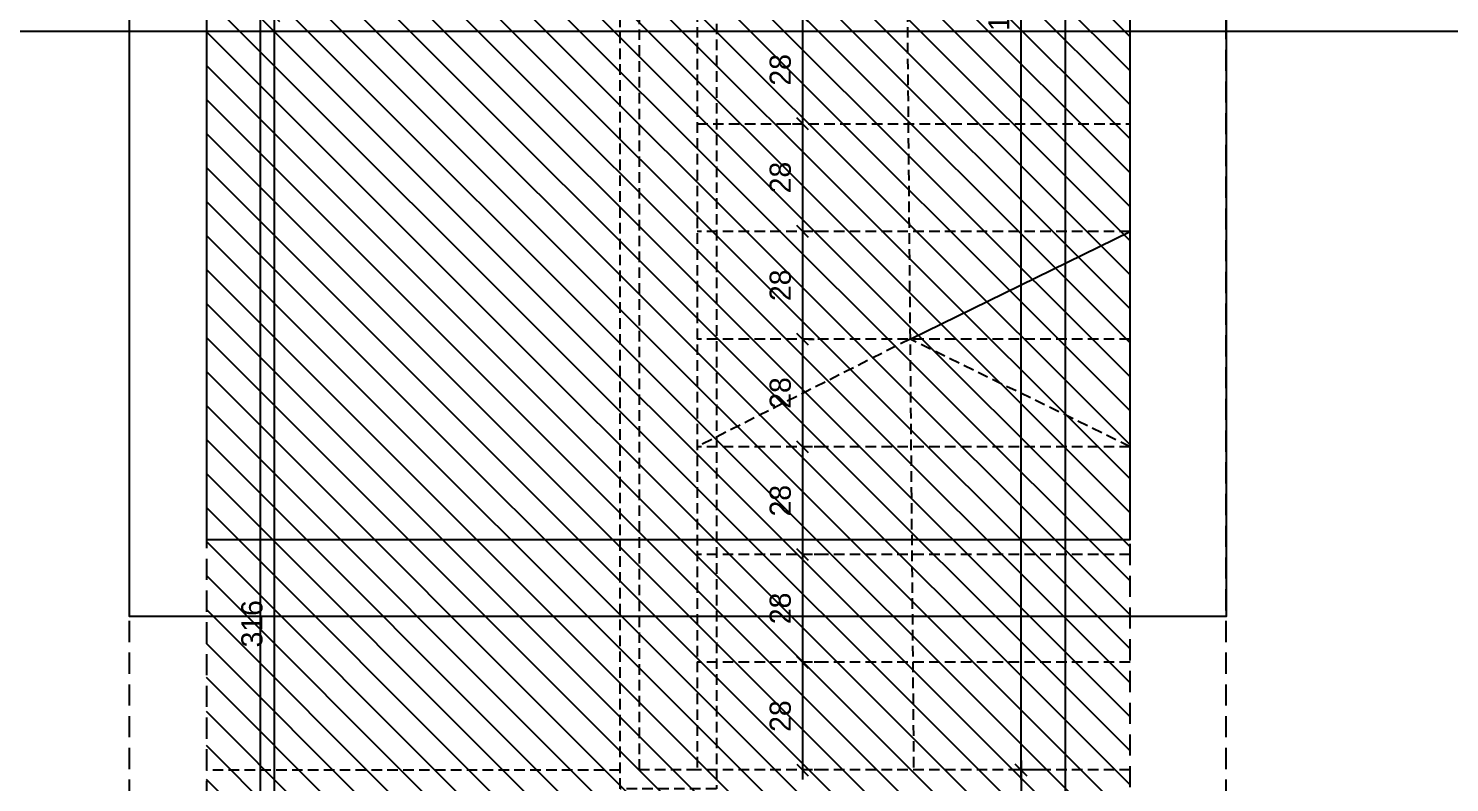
# Model space of a CAD drawing. Header units: inches. Extents: x -5298 to 11252, y 8210 to 22495.
# Drawn here: x 9782.9 to 10152.2, y 12630.4 to 12826.5 of the extents above; entities that cross this region are included whole.
import ezdxf

# ---------------------------------------------------------------- set-up
doc = ezdxf.new("R2010")
doc.units = ezdxf.units.IN
doc.header["$LTSCALE"] = 11
doc.header["$MEASUREMENT"] = 0
doc.linetypes.add('DASHED2', pattern=[0.375, 0.25, -0.125])
doc.linetypes.add('HIDDEN', pattern=[0.375, 0.25, -0.125])
doc.layers.get('Defpoints').update_dxf_attribs({"color": 40})
for name, color, linetype in [('BEAM', 3, 'Continuous'), ('dim-50-v', 2, 'Continuous'), ('ENG_beton nifsak', 4, 'Continuous'), ('ENG_beton ole', 3, 'DASHED2'), ('HATCH', 8, 'Continuous'), ('V', 1, 'Continuous')]:
    doc.layers.add(name, color=color, linetype=linetype)
doc.styles.add('HEBTXT', font='hebtxt-weld.shx')
doc.dimstyles.new('25', dxfattribs={"dimtxt": 5.5, "dimasz": 3, "dimexe": 3, "dimexo": 6, "dimgap": 3, "dimtad": 1, "dimdec": 0, "dimrnd": 0.5, "dimtxsty": 'HEBTXT', "dimblk1": 'OBLIQUE', "dimblk2": 'OBLIQUE', "dimsah": 1, "dimcen": 1, "dimdle": 2.5, "dimclre": 9, "dimclrt": 3, "dimazin": 3, "dimtfac": 1, "dimtdec": 0, "dimtix": 1, "dimtmove": 2, "dimatfit": 3, "dimldrblk": 'OBLIQUE'})

# ---------------------------------------------------------------- blocks, each defined once
blk = doc.blocks.new('_OBLIQUE')
at = {"color": 0, "linetype": 'ByBlock'}
blk.add_line((-0.5, -0.5), (0.5, 0.5), dxfattribs=at)
blk = doc.blocks.new('*D220')
at = {"layer": 'Defpoints', "color": 0, "linetype": 'Continuous', "transparency": 16777216}
for p in [(10040.83, 13053.74, 0), (10040.83, 13053.74), (10040.83, 12633.73)]:
    blk.add_point(p, dxfattribs=at)
at = {"layer": 'dim-50-v', "color": 0, "linetype": 'Continuous', "lineweight": -2, "transparency": 16777216}
blk.add_line((10040.83, 12631.23), (10040.83, 13056.24), dxfattribs=at)
at = {"layer": 'dim-50-v', "color": 9, "linetype": 'Continuous', "lineweight": -2, "transparency": 16777216}
for p, q in [((10046.83, 13053.74), (10043.83, 13053.74)), ((10046.83, 12633.73), (10043.83, 12633.73))]:
    blk.add_line(p, q, dxfattribs=at)
at = {"layer": 'dim-50-v', "color": 0, "linetype": 'Continuous', "lineweight": -2, "transparency": 16777216, "xscale": 3, "yscale": 3, "zscale": 3}
for p, rotation in [((10040.83, 13053.74), 90), ((10040.83, 12633.73), 270)]:
    blk.add_blockref('_OBLIQUE', p, dxfattribs=dict(at, rotation=rotation))
at = {"layer": 'dim-50-v', "color": 3, "linetype": 'Continuous', "transparency": 16777216, "insert": (10035.08, 12843.74), "char_height": 5.5, "attachment_point": 5, "rotation": 90, "style": 'HEBTXT'}
blk.add_mtext('\\A1;15*28=420', dxfattribs=at)
blk = doc.blocks.new('*D221')
at = {"layer": 'Defpoints', "color": 0, "linetype": 'Continuous', "transparency": 16777216}
for p in [(10050.74, 12633.73, 0), (10040.83, 12513.72), (10050.5, 12513.72)]:
    blk.add_point(p, dxfattribs=at)
at = {"layer": 'dim-50-v', "color": 0, "linetype": 'Continuous', "lineweight": -2, "transparency": 16777216}
blk.add_line((10040.83, 12636.23), (10040.83, 12511.22), dxfattribs=at)
at = {"layer": 'dim-50-v', "color": 9, "linetype": 'Continuous', "lineweight": -2, "transparency": 16777216}
for p, q in [((10044.74, 12633.73), (10037.83, 12633.73)), ((10044.5, 12513.72), (10037.83, 12513.72))]:
    blk.add_line(p, q, dxfattribs=at)
at = {"layer": 'dim-50-v', "color": 0, "linetype": 'Continuous', "lineweight": -2, "transparency": 16777216, "xscale": 3, "yscale": 3, "zscale": 3}
for p, rotation in [((10040.83, 12633.73), 90), ((10040.83, 12513.72), 270)]:
    blk.add_blockref('_OBLIQUE', p, dxfattribs=dict(at, rotation=rotation))
at = {"layer": 'dim-50-v', "color": 3, "linetype": 'Continuous', "transparency": 16777216, "insert": (10035.08, 12581.34), "char_height": 5.5, "attachment_point": 5, "rotation": 90, "style": 'HEBTXT'}
blk.add_mtext('\\A1;120', dxfattribs=at)
blk = doc.blocks.new('*D223')
at = {"layer": 'Defpoints', "color": 0, "linetype": 'Continuous', "transparency": 16777216}
for p in [(9854.68, 12829.74, 0), (9846.77, 12513.72), (9867.99, 12513.72, 0)]:
    blk.add_point(p, dxfattribs=at)
at = {"layer": 'dim-50-v', "color": 0, "linetype": 'Continuous', "lineweight": -2, "transparency": 16777216}
blk.add_line((9846.77, 12832.24), (9846.77, 12511.22), dxfattribs=at)
at = {"layer": 'dim-50-v', "color": 9, "linetype": 'Continuous', "lineweight": -2, "transparency": 16777216}
for p, q in [((9848.68, 12829.74), (9843.77, 12829.74)), ((9861.99, 12513.72), (9843.77, 12513.72))]:
    blk.add_line(p, q, dxfattribs=at)
at = {"layer": 'dim-50-v', "color": 0, "linetype": 'Continuous', "lineweight": -2, "transparency": 16777216, "xscale": 3, "yscale": 3, "zscale": 3}
for p, rotation in [((9846.77, 12829.74), 90), ((9846.77, 12513.72), 270)]:
    blk.add_blockref('_OBLIQUE', p, dxfattribs=dict(at, rotation=rotation))
at = {"layer": 'dim-50-v', "color": 3, "linetype": 'Continuous', "transparency": 16777216, "insert": (9841.02, 12671.73), "char_height": 5.5, "attachment_point": 5, "rotation": 90, "style": 'HEBTXT'}
blk.add_mtext('\\A1;316', dxfattribs=at)
blk = doc.blocks.new('*D330')
at = {"layer": 'Defpoints', "color": 0, "linetype": 'Continuous', "transparency": 16777216}
for p in [(9984.05, 12829.74, 0), (9984.04, 12801.74), (9984.05, 12801.74, 0)]:
    blk.add_point(p, dxfattribs=at)
at = {"layer": 'dim-50-v', "color": 0, "linetype": 'Continuous', "lineweight": -2, "transparency": 16777216}
blk.add_line((9984.04, 12832.24), (9984.04, 12799.24), dxfattribs=at)
at = {"layer": 'dim-50-v', "color": 9, "linetype": 'Continuous', "lineweight": -2, "transparency": 16777216}
for p, q in [((9978.05, 12829.74), (9981.04, 12829.74)), ((9978.05, 12801.74), (9981.04, 12801.74))]:
    blk.add_line(p, q, dxfattribs=at)
at = {"layer": 'dim-50-v', "color": 0, "linetype": 'Continuous', "lineweight": -2, "transparency": 16777216, "xscale": 3, "yscale": 3, "zscale": 3}
for p, rotation in [((9984.04, 12829.74), 90), ((9984.04, 12801.74), 270)]:
    blk.add_blockref('_OBLIQUE', p, dxfattribs=dict(at, rotation=rotation))
at = {"layer": 'dim-50-v', "color": 3, "linetype": 'Continuous', "transparency": 16777216, "insert": (9978.29, 12815.74), "char_height": 5.5, "attachment_point": 5, "rotation": 90, "style": 'HEBTXT'}
blk.add_mtext('\\A1;28', dxfattribs=at)
blk = doc.blocks.new('*D331')
at = {"layer": 'Defpoints', "color": 0, "linetype": 'Continuous', "transparency": 16777216}
for p in [(9984.05, 12801.74, 0), (9984.03, 12773.73, 0), (9984.04, 12773.73)]:
    blk.add_point(p, dxfattribs=at)
at = {"layer": 'dim-50-v', "color": 9, "linetype": 'Continuous', "lineweight": -2, "transparency": 16777216}
for p, q in [((9978.05, 12801.74), (9981.04, 12801.74)), ((9990.03, 12773.73), (9987.04, 12773.73))]:
    blk.add_line(p, q, dxfattribs=at)
at = {"layer": 'dim-50-v', "color": 0, "linetype": 'Continuous', "lineweight": -2, "transparency": 16777216}
blk.add_line((9984.04, 12804.24), (9984.04, 12771.23), dxfattribs=at)
at = {"layer": 'dim-50-v', "color": 0, "linetype": 'Continuous', "lineweight": -2, "transparency": 16777216, "xscale": 3, "yscale": 3, "zscale": 3}
for p, rotation in [((9984.04, 12801.74), 90), ((9984.04, 12773.73), 270)]:
    blk.add_blockref('_OBLIQUE', p, dxfattribs=dict(at, rotation=rotation))
at = {"layer": 'dim-50-v', "color": 3, "linetype": 'Continuous', "transparency": 16777216, "insert": (9978.29, 12787.74), "char_height": 5.5, "attachment_point": 5, "rotation": 90, "style": 'HEBTXT'}
blk.add_mtext('\\A1;28', dxfattribs=at)
blk = doc.blocks.new('*D332')
at = {"layer": 'Defpoints', "color": 0, "linetype": 'Continuous', "transparency": 16777216}
for p in [(9984.03, 12773.73, 0), (9979.59, 12745.73, 0), (9984.04, 12745.73)]:
    blk.add_point(p, dxfattribs=at)
at = {"layer": 'dim-50-v', "color": 0, "linetype": 'Continuous', "lineweight": -2, "transparency": 16777216}
blk.add_line((9984.04, 12776.23), (9984.04, 12743.23), dxfattribs=at)
at = {"layer": 'dim-50-v', "color": 9, "linetype": 'Continuous', "lineweight": -2, "transparency": 16777216}
for p, q in [((9990.03, 12773.73), (9987.04, 12773.73)), ((9985.59, 12745.73), (9987.04, 12745.73))]:
    blk.add_line(p, q, dxfattribs=at)
at = {"layer": 'dim-50-v', "color": 0, "linetype": 'Continuous', "lineweight": -2, "transparency": 16777216, "xscale": 3, "yscale": 3, "zscale": 3}
for p, rotation in [((9984.04, 12773.73), 90), ((9984.04, 12745.73), 270)]:
    blk.add_blockref('_OBLIQUE', p, dxfattribs=dict(at, rotation=rotation))
at = {"layer": 'dim-50-v', "color": 3, "linetype": 'Continuous', "transparency": 16777216, "insert": (9978.29, 12759.73), "char_height": 5.5, "attachment_point": 5, "rotation": 90, "style": 'HEBTXT'}
blk.add_mtext('\\A1;28', dxfattribs=at)
blk = doc.blocks.new('*D432')
at = {"layer": 'Defpoints', "color": 0, "linetype": 'Continuous', "transparency": 16777216}
for p in [(9979.59, 12745.73, 0), (9984.03, 12717.73, 0), (9984.04, 12717.73)]:
    blk.add_point(p, dxfattribs=at)
at = {"layer": 'dim-50-v', "color": 0, "linetype": 'Continuous', "lineweight": -2, "transparency": 16777216}
blk.add_line((9984.04, 12748.23), (9984.04, 12715.23), dxfattribs=at)
at = {"layer": 'dim-50-v', "color": 9, "linetype": 'Continuous', "lineweight": -2, "transparency": 16777216}
for p, q in [((9985.59, 12745.73), (9987.04, 12745.73)), ((9990.03, 12717.73), (9987.04, 12717.73))]:
    blk.add_line(p, q, dxfattribs=at)
at = {"layer": 'dim-50-v', "color": 0, "linetype": 'Continuous', "lineweight": -2, "transparency": 16777216, "xscale": 3, "yscale": 3, "zscale": 3}
for p, rotation in [((9984.04, 12745.73), 90), ((9984.04, 12717.73), 270)]:
    blk.add_blockref('_OBLIQUE', p, dxfattribs=dict(at, rotation=rotation))
at = {"layer": 'dim-50-v', "color": 3, "linetype": 'Continuous', "transparency": 16777216, "insert": (9978.29, 12731.73), "char_height": 5.5, "attachment_point": 5, "rotation": 90, "style": 'HEBTXT'}
blk.add_mtext('\\A1;28', dxfattribs=at)
blk = doc.blocks.new('*D433')
at = {"layer": 'Defpoints', "color": 0, "linetype": 'Continuous', "transparency": 16777216}
for p in [(9984.03, 12717.73, 0), (9984.03, 12689.73, 0), (9984.04, 12689.73)]:
    blk.add_point(p, dxfattribs=at)
at = {"layer": 'dim-50-v', "color": 0, "linetype": 'Continuous', "lineweight": -2, "transparency": 16777216}
blk.add_line((9984.04, 12720.23), (9984.04, 12687.23), dxfattribs=at)
at = {"layer": 'dim-50-v', "color": 9, "linetype": 'Continuous', "lineweight": -2, "transparency": 16777216}
for p, q in [((9990.03, 12717.73), (9987.04, 12717.73)), ((9990.03, 12689.73), (9987.04, 12689.73))]:
    blk.add_line(p, q, dxfattribs=at)
at = {"layer": 'dim-50-v', "color": 0, "linetype": 'Continuous', "lineweight": -2, "transparency": 16777216, "xscale": 3, "yscale": 3, "zscale": 3}
for p, rotation in [((9984.04, 12717.73), 90), ((9984.04, 12689.73), 270)]:
    blk.add_blockref('_OBLIQUE', p, dxfattribs=dict(at, rotation=rotation))
at = {"layer": 'dim-50-v', "color": 3, "linetype": 'Continuous', "transparency": 16777216, "insert": (9978.29, 12703.73), "char_height": 5.5, "attachment_point": 5, "rotation": 90, "style": 'HEBTXT'}
blk.add_mtext('\\A1;28', dxfattribs=at)
blk = doc.blocks.new('*D434')
at = {"layer": 'Defpoints', "color": 0, "linetype": 'Continuous', "transparency": 16777216}
for p in [(9984.03, 12689.73, 0), (9984.04, 12661.73, 0), (9984.04, 12661.73)]:
    blk.add_point(p, dxfattribs=at)
at = {"layer": 'dim-50-v', "color": 0, "linetype": 'Continuous', "lineweight": -2, "transparency": 16777216}
blk.add_line((9984.04, 12692.23), (9984.04, 12659.23), dxfattribs=at)
at = {"layer": 'dim-50-v', "color": 9, "linetype": 'Continuous', "lineweight": -2, "transparency": 16777216}
for p, q in [((9990.03, 12689.73), (9987.04, 12689.73)), ((9990.04, 12661.73), (9987.04, 12661.73))]:
    blk.add_line(p, q, dxfattribs=at)
at = {"layer": 'dim-50-v', "color": 0, "linetype": 'Continuous', "lineweight": -2, "transparency": 16777216, "xscale": 3, "yscale": 3, "zscale": 3}
for p, rotation in [((9984.04, 12689.73), 90), ((9984.04, 12661.73), 270)]:
    blk.add_blockref('_OBLIQUE', p, dxfattribs=dict(at, rotation=rotation))
at = {"layer": 'dim-50-v', "color": 3, "linetype": 'Continuous', "transparency": 16777216, "insert": (9978.29, 12675.73), "char_height": 5.5, "attachment_point": 5, "rotation": 90, "style": 'HEBTXT'}
blk.add_mtext('\\A1;28', dxfattribs=at)
blk = doc.blocks.new('*D312')
at = {"layer": 'Defpoints', "color": 0, "linetype": 'Continuous', "transparency": 16777216}
for p in [(9984.04, 12661.73, 0), (9984.04, 12633.73, 0), (9984.04, 12633.73)]:
    blk.add_point(p, dxfattribs=at)
at = {"layer": 'dim-50-v', "color": 0, "linetype": 'Continuous', "lineweight": -2, "transparency": 16777216}
blk.add_line((9984.04, 12664.23), (9984.04, 12631.23), dxfattribs=at)
at = {"layer": 'dim-50-v', "color": 9, "linetype": 'Continuous', "lineweight": -2, "transparency": 16777216}
for p, q in [((9990.04, 12661.73), (9987.04, 12661.73)), ((9990.04, 12633.73), (9987.04, 12633.73))]:
    blk.add_line(p, q, dxfattribs=at)
at = {"layer": 'dim-50-v', "color": 0, "linetype": 'Continuous', "lineweight": -2, "transparency": 16777216, "xscale": 3, "yscale": 3, "zscale": 3}
for p, rotation in [((9984.04, 12661.73), 90), ((9984.04, 12633.73), 270)]:
    blk.add_blockref('_OBLIQUE', p, dxfattribs=dict(at, rotation=rotation))
at = {"layer": 'dim-50-v', "color": 3, "linetype": 'Continuous', "transparency": 16777216, "insert": (9978.29, 12647.73), "char_height": 5.5, "attachment_point": 5, "rotation": 90, "style": 'HEBTXT'}
blk.add_mtext('\\A1;28', dxfattribs=at)
blk = doc.blocks.new('cdads')
at = {"layer": 'BEAM', "color": 2, "linetype": 'Continuous', "elevation": 0}
blk.add_lwpolyline([(10083.34, 13247.57), (10188.35, 13247.57), (10188.35, 13227.54), (10083.34, 13227.54)], close=True, dxfattribs=at)
at = {"layer": 'ENG_beton nifsak', "ltscale": 5, "elevation": 0}
blk.add_lwpolyline([(10083.34, 13247.57), (10083.35, 13227.54), (10076.9, 13227.54), (10076.9, 12737.54), (10316.9, 12737.54), (10316.91, 13227.52), (10188.35, 13227.54), (10188.35, 13247.57), (10341.9, 13247.54), (10341.84, 12717.54), (10056.9, 12717.54), (10056.9, 13247.54)], close=True, dxfattribs=at)

msp = doc.modelspace()

# ---------------------------------------------------------------- hatches: boundary and pattern name
at = {"layer": 'HATCH', "linetype": 'Continuous', "transparency": 33554687}
h = msp.add_hatch(dxfattribs=at)
h.set_pattern_fill('ANSI31', color=256, scale=50, angle=270)
h.set_pattern_definition([(315, (1892.631, -2563.498), (4.4194174, 4.4194174), [])])
edge = h.paths.add_edge_path()
edge.add_line((10069.163, 12513.723), (9829.163, 12513.725))
edge = h.paths.add_edge_path()
edge.add_line((10094.112, 12493.723), (9809.164, 12493.725))
edge = h.paths.add_edge_path()
edge.add_line((10094.112, 12493.723), (10094.168, 13203.612))
edge = h.paths.add_edge_path()
edge.add_line((10094.168, 13203.612), (9809.168, 13203.614))
edge = h.paths.add_edge_path()
edge.add_line((10069.163, 12693.612), (10069.168, 13183.612))
edge = h.paths.add_edge_path()
edge.add_line((9809.164, 12493.724), (9809.168, 13203.614))
edge = h.paths.add_edge_path()
edge.add_line((10069.162, 12513.723), (10069.168, 13183.614))
edge.add_line((10069.168, 13183.614), (9829.168, 13183.614))
edge.add_line((9829.168, 13183.614), (9829.162, 12513.725))

# ---------------------------------------------------------------- linework, layer by layer
at = {"layer": 'BEAM', "color": 5}
for p, q in [((9843.191, 11503.269), (9843.191, 17785.198)), ((10052.371, 11503.269), (10052.371, 17785.198)), ((6496.312, 12825.781), (10470.731, 12825.781))]:
    msp.add_line(p, q, dxfattribs=at)
at = {"layer": 'ENG_beton ole', "ltscale": 2}
for p, q in [((9809.164, 12493.724, 0), (9809.168, 13203.614)), ((10094.112, 12493.723, 0), (10094.168, 13203.612))]:
    msp.add_line(p, q, dxfattribs=at)
at = {"layer": 'ENG_beton ole', "ltscale": 2, "extrusion": (-4.90799e-09, 1.6471e-17, 1), "elevation": 0}
msp.add_lwpolyline([(10069.162, 12513.723), (10069.168, 13183.614), (9829.168, 13183.614), (9829.162, 12513.725)], dxfattribs=at)
at = {"layer": 'V', "linetype": 'HIDDEN', "extrusion": (2.81485e-18, 1.00825e-08, 1)}
for p, q in [((9956.668, 13053.737, 0), (9956.678, 12633.736, 0)), ((9956.676, 12801.737, 0), (10069.176, 12801.74, 0)), ((10069.182, 12773.73, 0), (9956.682, 12773.736, 0)), ((10069.181, 12745.73, 0), (9956.681, 12745.736, 0)), ((10069.179, 12717.73, 0), (9956.679, 12717.736, 0)), ((10069.178, 12689.73, 0), (9956.678, 12689.736, 0)), ((10069.176, 12661.73, 0), (9956.676, 12661.736, 0)), ((10069.175, 12633.73, 0), (9956.675, 12633.736, 0))]:
    msp.add_line(p, q, dxfattribs=at)
at = {"layer": 'V', "linetype": 'Continuous'}
msp.add_line((10011.977, 12745.754, 0), (10069.182, 12773.73, 0), dxfattribs=at)
at = {"layer": 'V', "linetype": 'HIDDEN', "elevation": 0}
for points in [[(9961.671, 12628.803), (9936.671, 12628.803), (9936.668, 13058.738), (9961.668, 13058.738)], [(9956.671, 12633.752), (9941.671, 12633.752), (9941.668, 13053.738), (9956.668, 13053.738)]]:
    msp.add_lwpolyline(points, close=True, dxfattribs=at)
at = {"layer": 'V', "linetype": 'HIDDEN', "extrusion": (-1.13393e-08, 2.61411e-08, 1), "elevation": 0}
for points in [[(10009.37, 13053.738), (10012.925, 12633.733)], [(10069.182, 12717.734), (10011.977, 12745.754), (9956.682, 12717.73)]]:
    msp.add_lwpolyline(points, dxfattribs=at)
at = {"layer": 'V', "linetype": 'HIDDEN', "elevation": 0}
msp.add_lwpolyline([(9936.671, 12633.699), (9829.163, 12633.7)], dxfattribs=at)

# ---------------------------------------------------------------- block references
at = {"layer": 'BEAM', "linetype": 'Continuous'}
msp.add_blockref('cdads', (-247.733, -43.93, 0), dxfattribs=at)

# ---------------------------------------------------------------- dimensions: what is measured, and where the dimension line sits
at = {"layer": 'dim-50-v', "linetype": 'Continuous'}
dim = msp.add_linear_dim(base=(10040.827, 13053.74, 0), p1=(10040.827, 12633.732, 0), p2=(10040.827, 13053.74, 0), angle=90, text='15*28=420', dimstyle='25', dxfattribs=at)
dim.commit()
dim.dimension.update_dxf_attribs({"geometry": '*D220', "text_midpoint": (10035.077, 12843.736, 0)})
for base, p1, p2, picture, middle in [((9846.766, 12513.725, 0), (9854.68, 12829.738, 0), (9867.988, 12513.725, 0), '*D223', (9841.016, 12671.732, 0)), ((9984.043, 12801.737, 0), (9984.05, 12829.737, 0), (9984.051, 12801.737, 0), '*D330', (9978.293, 12815.737, 0)), ((9984.043, 12773.734, 0), (9984.051, 12801.737, 0), (9984.03, 12773.734, 0), '*D331', (9978.293, 12787.736, 0)), ((9984.043, 12745.735, 0), (9984.03, 12773.734, 0), (9979.586, 12745.735, 0), '*D332', (9978.293, 12759.735, 0)), ((9984.043, 12717.734, 0), (9979.586, 12745.735, 0), (9984.027, 12717.734, 0), '*D432', (9978.293, 12731.735, 0)), ((9984.043, 12689.734, 0), (9984.027, 12717.734, 0), (9984.025, 12689.734, 0), '*D433', (9978.293, 12703.734, 0)), ((9984.043, 12661.734, 0), (9984.025, 12689.734, 0), (9984.043, 12661.734, 0), '*D434', (9978.293, 12675.734, 0)), ((9984.043, 12633.734, 0), (9984.043, 12661.734, 0), (9984.043, 12633.734, 0), '*D312', (9978.293, 12647.734, 0))]:
    dim = msp.add_linear_dim(base=base, p1=p1, p2=p2, angle=90, dimstyle='25', dxfattribs=at)
    dim.commit()
    dim.dimension.update_dxf_attribs({"geometry": picture, "text_midpoint": middle})
dim = msp.add_linear_dim(base=(10040.827, 12513.723, 0), p1=(10050.743, 12633.731, 0), p2=(10050.495, 12513.723, 0), angle=90, dimstyle='25', dxfattribs=at)
dim.commit()
dim.dimension.update_dxf_attribs({"geometry": '*D221', "text_midpoint": (10035.077, 12581.341, 0), "dimtype": 160})

doc.saveas('drawing.dxf')
